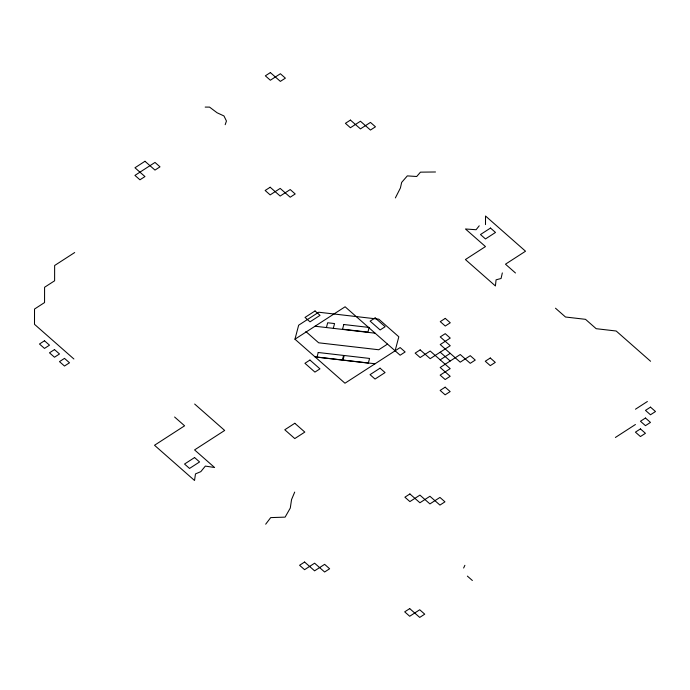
<?xml version="1.0" encoding="UTF-8"?>
<svg xmlns="http://www.w3.org/2000/svg" width="690" height="690" viewBox="0 0 690 690"><rect width="100%" height="100%" fill="white"/><g stroke="black" fill="none" stroke-linecap="round" stroke-linejoin="round"><path stroke-width="1.03" d="M485.501 224.604L485.519 216.005L525.53 251.22L505.477 264.192L515.473 272.99M502.329 272.904L501.069 278.493L496.058 279.821L495.42 285.962L465.405 259.552L485.467 246.58L465.457 228.977L476.1 229.727L479.24 225.794M294.958 339.204L345.103 306.783L400.122 355.203L405.142 351.96L400.14 347.562L344.974 383.217L294.958 339.204L298.658 325.197L318.72 312.225L378.819 319.185L398.82 336.789L395.12 350.796M326.439 327.44L327.672 322.765L334.564 323.567L333.33 328.233M225.19 124.692L226.449 121.017L223.957 115.946L217.074 112.763L209.57 107.114L205.189 107.088M294.699 492.082L291.551 499.595L290.283 508.056L285.108 517.129L270.704 517.612L265.685 524.202M463.628 568.025L464.888 565.308M395.379 197.918L400.407 187.991L401.666 182.401L407.316 175.89L416.708 176.502L420.469 172.155L435.502 171.983M74.692 252.531L54.639 265.495L54.614 280.787L44.583 287.264L44.557 302.556L34.526 309.042L34.5 324.326L73.89 358.99M387.487 344.12L378.767 349.761L318.668 342.801L305.86 331.528M440.186 359.844L450.216 353.358M635.464 409.213L647.375 401.52M615.385 437.469L635.438 424.505M315.02 326.232L375.119 333.192M314.959 356.808L375.067 363.768M650.575 361.267L616.187 331.01L596.16 328.69L585.525 319.332L565.498 317.012L555.493 308.206M440.203 352.202L450.208 360.999M467.372 576.107L472.374 580.506M194.658 404.038L224.673 430.448L194.58 449.906L214.59 467.51L205.353 466.086L200.807 471.65L195.477 473.901L194.528 480.482L154.517 445.266L184.601 425.808L174.605 417.01M318.228 352.495L316.995 357.161L342.352 360.102L343.586 355.428L318.228 352.495M343.793 324.516L342.559 329.182L367.917 332.123L369.15 327.448L343.793 324.516M344.215 355.505L342.982 360.171L368.331 363.104L369.564 358.438L344.215 355.505M270.368 72.588L265.348 75.831L270.351 80.23L280.382 73.744L285.384 78.151L280.364 81.386L270.368 72.588M144.978 161.279L134.955 167.765L144.952 176.562L139.941 179.805L134.938 175.407L155 162.435L160.002 166.842L154.983 170.085L144.978 161.279M350.434 120.086L345.414 123.329L350.416 127.728L360.447 121.242L370.452 130.048L375.464 126.805L370.461 122.406L360.439 128.892L350.434 120.086M270.17 187.24L265.15 190.483L270.152 194.891L280.183 188.405L290.188 197.211L295.208 193.968L290.205 189.56L280.174 196.046L270.17 187.24M44.488 340.774L39.477 344.017L44.479 348.416L49.49 345.181L44.488 340.774M54.493 349.58L49.482 352.823L54.484 357.222L59.495 353.979L54.493 349.58M64.498 358.386L59.487 361.629L64.481 366.028L69.5 362.785L64.498 358.386M315.045 310.949L305.014 317.426L310.017 321.833L320.039 315.347L315.045 310.949M490.504 228.054L480.482 234.54L485.475 238.938L495.506 232.452L490.504 228.054M309.948 360.051L304.937 363.294L314.933 372.1L319.953 368.857L309.948 360.051M375.144 317.9L370.125 321.143L380.13 329.949L385.141 326.706L375.144 317.9M194.571 457.548L184.541 464.034L189.543 468.432L199.574 461.946L194.571 457.548M445.266 318.383L440.255 321.626L445.257 326.025L450.268 322.782L445.266 318.383M294.811 423.281L284.78 429.767L294.785 438.573L304.816 432.087L294.811 423.281M380.061 368.167L370.038 374.653L375.041 379.052L385.063 372.574L380.061 368.167M420.167 349.882L415.156 353.116L420.158 357.524L430.189 351.038L450.191 368.65L440.16 375.127L445.162 379.535L450.182 376.291L440.177 367.485L460.239 354.522L470.244 363.32L475.255 360.077L470.252 355.678L460.221 362.164L440.22 344.552L450.242 338.074L445.24 333.667L440.229 336.91L450.234 345.716L430.172 358.679L420.167 349.882M445.154 387.176L440.134 390.419L445.136 394.818L450.156 391.575L445.154 387.176M490.288 357.998L485.268 361.241L490.271 365.64L495.291 362.397L490.288 357.998M304.592 562.031L299.581 565.274L304.583 569.681L314.614 563.195L324.619 572.001L329.63 568.758L324.628 564.351L314.597 570.837L304.592 562.031M409.903 493.954L404.892 497.197L409.895 501.595L419.925 495.109L429.922 503.916L439.953 497.43L444.955 501.837L439.944 505.08L429.939 496.274L419.908 502.76L409.903 493.954M650.498 407.135L645.486 410.378L650.489 414.776L655.5 411.533L650.498 407.135M645.469 418.019L640.458 421.262L645.461 425.661L650.472 422.418L645.469 418.019M640.441 428.904L635.43 432.147L640.432 436.546L645.443 433.311L640.441 428.904M409.713 608.615L404.694 611.849L409.696 616.256L419.727 609.77L424.73 614.169L419.718 617.412L409.713 608.615"/></g></svg>
